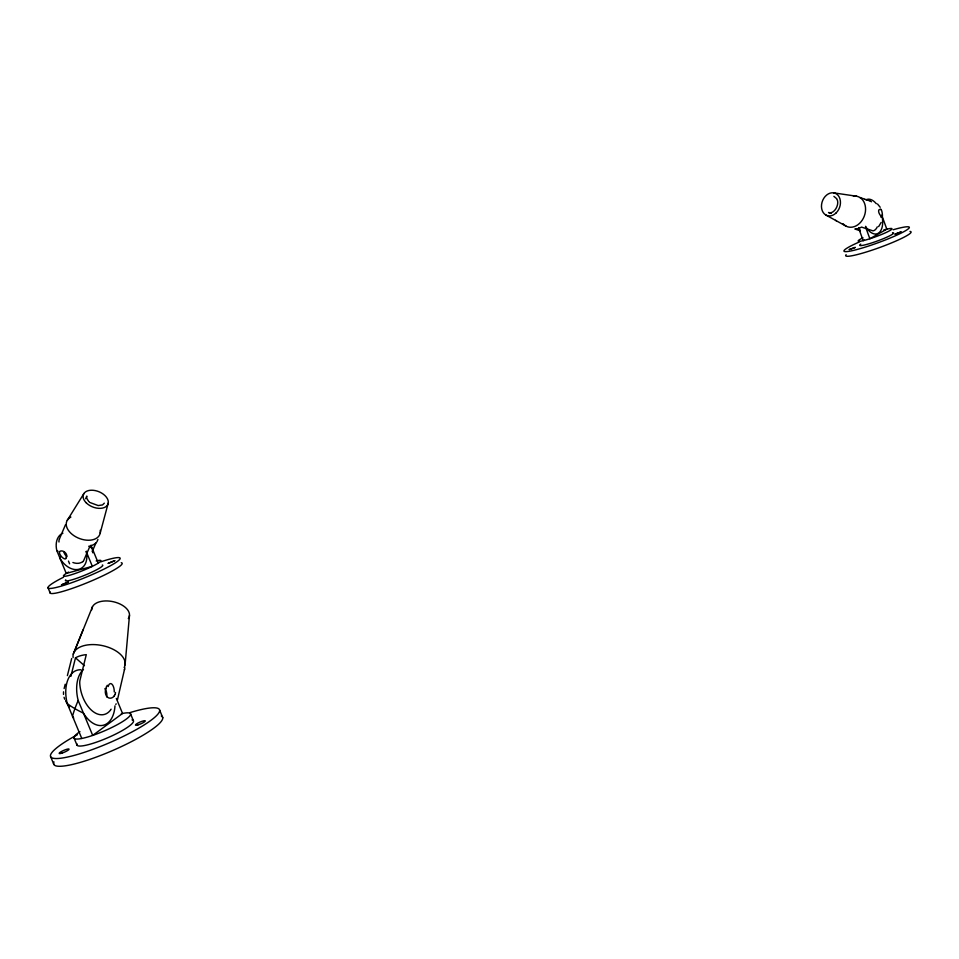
<?xml version="1.0" encoding="UTF-8"?>
<svg xmlns="http://www.w3.org/2000/svg" width="959" height="959" viewBox="0 0 959 959"><rect width="100%" height="100%" fill="white"/><g stroke="black" fill="none" stroke-linecap="round" stroke-linejoin="round"><path stroke-width="1.44" d="M63.51 694.4L63.534 691.823M129.489 615.306L125.078 664.803M117.418 699.95L124.562 669.19M124.418 669.897L124.874 667.764M64.121 688.55L65.212 684.223M67.382 675.604L71.673 658.509M70.858 676.407L75.497 657.838A27.032 14.888 11.5 0 1 86.286 654.637L80.16 679.475A10.213 6.198 75.1 0 0 79.729 683.072A27.547 16.639 75.1 0 0 91.728 710.451A27.547 16.639 75.1 0 0 110.465 710.151M108.247 503.043L100.215 533.036M115.008 694.436L114.84 694.843A5.886 5.191 13.9 0 1 114.157 695.886M74.095 652.132L92.496 606.699M73.28 654.134L83.037 629.919M59.434 538.898L59.818 538.011M60.189 537.124L65.512 524.693M85.651 498.728L86.801 496.067L86.694 498.153L88.24 500.802M92.172 551.581L96.056 542.734A18.065 11.52 21.4 0 1 90.086 545.923L83.889 560.08A6.713 4.639 61 0 1 82.798 561.662M96.847 541.979L97.938 539.485M881.165 222.44L878.624 226.624M115.811 704.481L116.135 703.81M104.327 503.163L102.517 504.937L98.19 505.561L90.206 502.612M67.298 520.293L83.924 493.525M864.275 240.05L863.196 240.649L858.581 227.93M833.731 192.867L856.651 196.235M860.259 230.783L854.877 229.009A16.231 12.647 -70.1 0 0 861.53 227.079L872.246 230.616A6.066 3.333 74.1 0 0 873.613 230.723A16.471 9.039 74 0 0 877.293 226.815M831.249 213.437L828.504 212.526C834.138 214.684 839.868 204.351 837.003 199.292M860.007 197.542L864.035 198.921M864.694 199.148L866.708 199.844M867.368 200.071L870.041 200.994M833.898 196.367L836.656 198.657M825.951 215.08L836.44 220.834M835.505 220.318L846.078 226.156M75.497 657.838L84.464 665.702M877.497 203.967L880.194 207.264M88.827 501.437L89.487 502.036M74.047 738.058L77.02 745.167M50.635 756.711L53.824 764.347M83.469 669.514A30.113 18.209 75.3 0 0 78.182 700.502L92.699 735.409L122.548 713.448L116.327 698.428M81.024 669.79A30.041 18.293 75.4 0 0 67.262 703.642L81.779 738.466M68.461 561.075L69.599 563.808M62.91 533.192A19.827 13.69 61.1 0 0 56.797 550.538L66.255 573.422L92.34 566.337L86.25 551.581A39.415 21.769 -59.8 0 0 86.382 551.209M47.95 587.615L50.24 593.13M159.662 710.151L162.778 717.728M90.937 545.263L98.286 563.101M130.508 713.688L133.301 720.521M881.765 215.236L886.811 229.165L869.849 238.743L865.533 226.851M64.061 697.277L64.685 699.243M66.339 702L66.135 701.041M853.378 196.151A15.967 12.419 -70.2 0 1 864.299 216.099A15.967 12.419 -70.2 0 1 843.057 223.735M882.076 217.465A4.256 0.971 81.4 0 0 882.34 214.025A4.256 0.971 81.4 0 0 881.273 209.757A3.5 1.882 -55 0 0 880.961 209.422M880.23 209.254A4.112 1.954 -86.4 0 1 880.841 209.314M880.913 215.967A4.16 1.906 60.6 0 1 878.636 211.4A4.16 1.906 60.6 0 1 880.338 209.661M881.465 217.381A4.1 1.415 64.7 0 1 880.818 216.95M870.269 201.102A6.054 3.309 73.9 0 1 871.455 201.81M883.73 229.992A18.041 1.954 -20 0 1 888.921 231.107A18.041 1.954 -20 0 1 864.191 240.397A18.041 1.954 -20 0 1 862.992 237.784M865.557 226.324A17.921 9.818 74 0 0 878.456 233.145A17.921 9.818 74 0 0 881.944 215.703A35.651 16.423 21.2 0 0 881.681 215.523M866.013 199.82A17.921 9.818 74 0 1 876.31 203.704M860.391 230.484A17.885 9.842 74 0 1 858.916 228.254M893.225 229.728A34.8 3.824 -20 0 1 901.832 232.737A34.8 3.824 -20 0 1 851.94 250.743A34.8 3.824 -20 0 1 859.6 241.86M909.983 231.419A34.788 3.896 -20 0 1 879.775 247.47A34.788 3.896 -20 0 1 846.15 254.686M892.517 232.713A18.041 1.978 -20 0 1 876.574 241.284A18.041 1.978 -20 0 1 860.762 244.113M121.349 713.712A30.748 5.382 -23.3 0 1 123.759 720.856A30.748 5.382 -23.3 0 1 84.368 737.891A30.748 5.382 -23.3 0 1 79.921 731.621M114.972 705.884A30.113 18.209 75.3 0 1 103.14 725.292A30.113 18.209 75.3 0 1 83.421 713.1A59.194 31.767 18.1 0 1 74.922 708.665A59.194 31.767 18.1 0 1 67.262 703.642M73.699 718.063A30.041 18.293 75.4 0 1 72.5 716.217A59.83 17.598 -58.6 0 1 74.922 708.665A59.83 17.598 -58.6 0 1 78.182 700.502M130.028 712.597A59.314 10.561 -23.3 0 1 148.118 722.343A59.314 10.561 -23.3 0 1 63.965 757.742A59.314 10.561 -23.3 0 1 77.367 734.75M161.28 715.977A59.29 10.741 -23.4 0 1 111.46 751.041A59.29 10.741 -23.4 0 1 53.992 761.89M132.006 719.861A30.736 5.466 -23.3 0 1 108.319 737.507A30.736 5.466 -23.3 0 1 77.044 743.932M91.764 609.78A19.144 10.873 11.8 0 1 113.857 601.856A19.144 10.873 11.8 0 1 128.314 618.591M73.112 657.562A26.456 14.649 11.6 0 1 101.618 645.443A26.456 14.649 11.6 0 1 124.143 667.548M104.915 688.61A7.013 4.22 75.3 0 1 106.653 696.833M114.253 696.006A7.204 5.358 -80.2 0 1 107.432 697.145A7.204 5.358 -80.2 0 1 105.814 688.658M115.512 692.47A6.869 5.598 70.1 0 1 115.068 694.472M108.199 686.548A7.025 3.165 85.3 0 1 111.891 684.151A7.025 3.165 85.3 0 1 114.265 691.954M106.473 686.92A6.929 3.62 -87.2 0 1 107.336 685.265M105.922 688.49A5.91 0.755 -75 0 1 106.425 686.92M66.099 701.065A10.525 6.066 -47.9 0 1 66.063 700.561M69.539 706.831A25.09 19.707 45.1 0 1 66.387 702.132M111.088 709.157A10.129 6.102 75.5 0 1 110.764 709.792M96.2 560.955A20.211 2.35 -22.3 0 1 95.049 564.959A20.211 2.35 -22.3 0 1 68.988 575.448A20.211 2.35 -22.3 0 1 68.545 572.091M60.429 557.071A39.727 22.189 -59.6 0 0 60.201 558.797A19.827 13.69 61.1 0 0 79.022 569.226A19.827 13.69 61.1 0 0 86.25 551.581M88.755 546.21A39.607 15.56 11.4 0 1 92.22 548.38A19.767 13.678 61.1 0 1 92.807 552.816M58.079 551.389A39.894 15.871 11.2 0 1 56.797 550.55M101.019 561.758A38.983 4.615 -22.4 0 1 112.814 564.395A38.983 4.615 -22.4 0 1 57.96 587.028A38.983 4.615 -22.4 0 1 63.558 577.21M121.242 562.693A38.983 4.699 -22.4 0 1 88.444 582.209A38.983 4.699 -22.4 0 1 50.252 592.075M102.349 564.983A20.211 2.397 -22.4 0 1 84.332 575.436A20.211 2.397 -22.4 0 1 65.787 579.847M100.227 530.279A17.765 11.292 21.4 0 1 77.919 537.879A17.765 11.292 21.4 0 1 70.87 517.081M66.674 556.172A4.615 3.177 61.1 0 1 63.953 551.857M65.931 558.522A4.723 1.918 50.5 0 1 62.503 557.599A4.723 1.918 50.5 0 1 59.446 552.875A3.92 2.637 5.6 0 1 59.482 552.276M65.823 558.222A3.86 0.827 -83.5 0 0 66.027 557.742A4.531 2.11 71.5 0 0 66.195 556.64M66.722 556.927A4.639 3.428 43.1 0 0 64.804 552.228A4.639 3.428 43.1 0 0 60.009 551.257A4.567 2.913 40.9 0 0 59.578 552.084M82.774 561.638A18.221 12.587 61.2 0 1 72.884 562.489M58.979 542.003A18.221 12.587 61.2 0 1 58.955 540.996A6.701 4.615 61.3 0 1 59.47 538.934M901.04 231.946L895.083 234.116L901.04 231.946M68.113 582.125L61.532 584.846L68.113 582.125M855.176 247.446L849.29 249.544L855.176 247.446M114.732 560.703L108.235 563.329L114.732 560.703M836.032 213.018A11.868 9.158 -70.3 0 0 835.385 193.358A11.868 9.158 -70.3 0 0 821.467 206.712A11.868 9.158 -70.3 0 0 836.032 213.018M61.855 753.151A5.406 0.959 -23.5 0 0 69.072 749.135A5.406 0.959 -23.5 0 0 61.376 751.544A5.406 0.959 -23.5 0 0 61.855 753.151M137.988 724.884A5.382 0.971 -23.2 0 0 145.324 720.916A5.382 0.971 -23.2 0 0 137.784 723.146A5.382 0.971 -23.2 0 0 137.988 724.884M86.346 502.936A13.174 8.235 21.7 0 0 107.708 504.674A13.174 8.235 21.7 0 0 93.047 490.277A13.174 8.235 21.7 0 0 86.346 502.936"/></g></svg>
